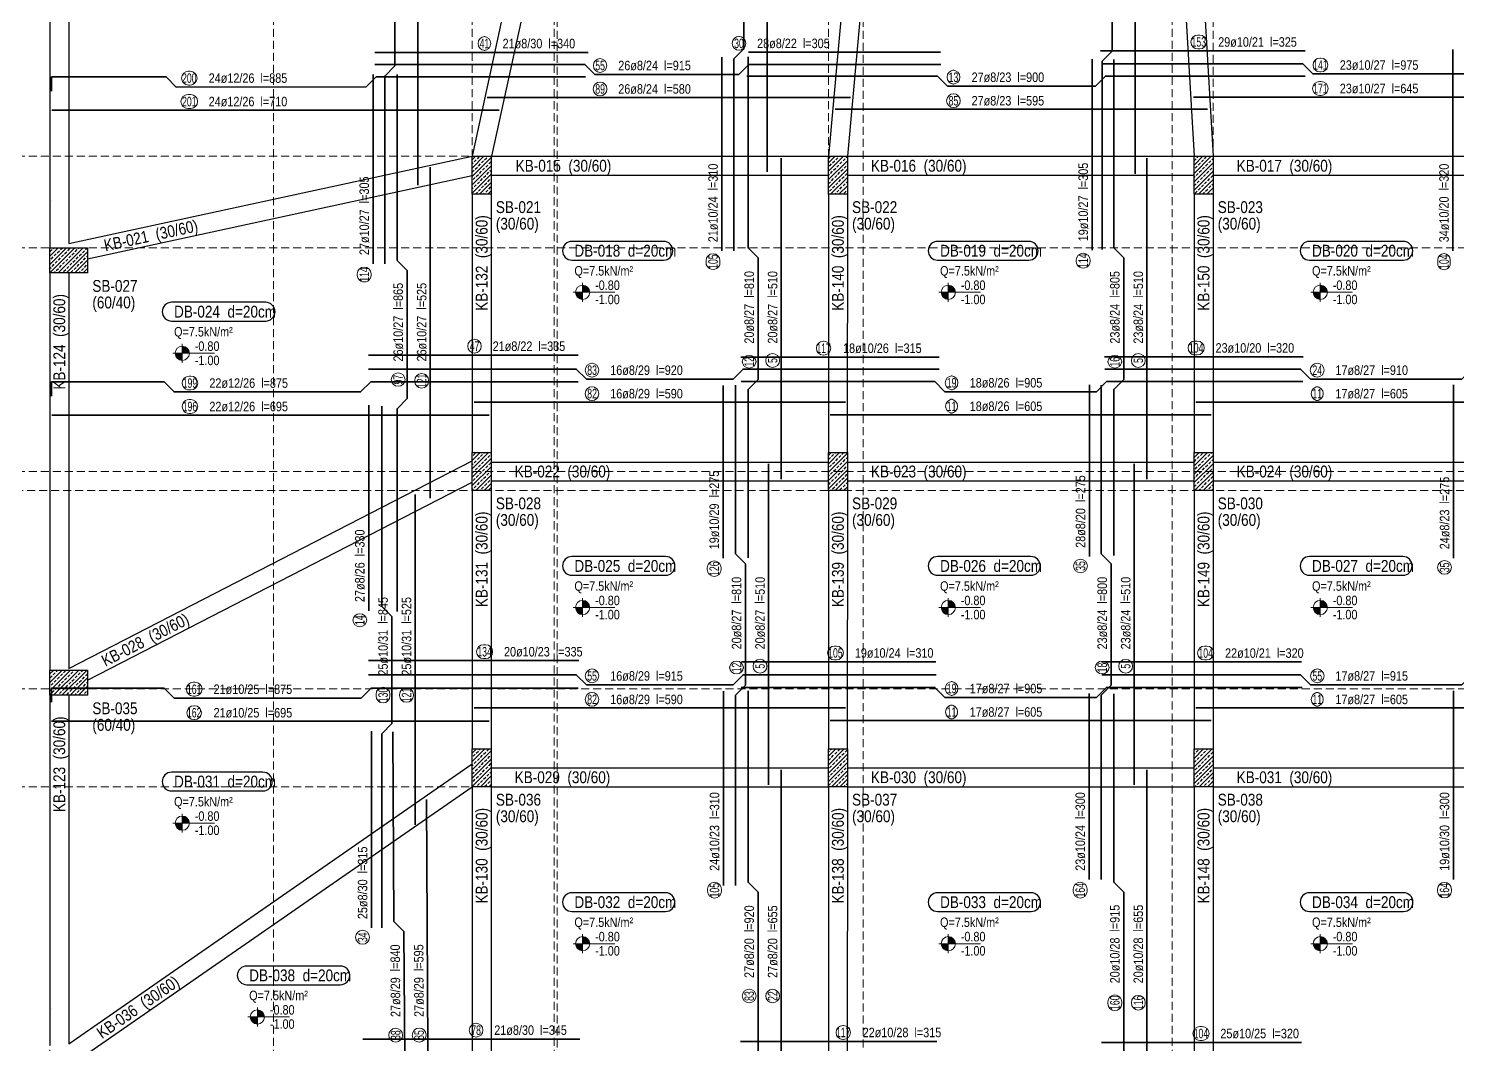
# Model space of a CAD drawing. Header units: millimetres. Extents: x 2300 to 11114, y 689 to 8824.
# Drawn here: x 3528 to 5795, y 5100 to 6712 of the extents above; entities that cross this region are included whole.
import ezdxf
from ezdxf.enums import TextEntityAlignment as Align

# ---------------------------------------------------------------- set-up
doc = ezdxf.new("R2010")
doc.units = ezdxf.units.MM
doc.linetypes.add('DASHED', pattern=[19.05, 12.7, -6.35])
for name, color, linetype, lineweight in [('AKS CIZGISI (BEYKENT)', 252, 'DASHED', 20), ('DONATI (BEYKENT)', 4, 'Continuous', 35), ('DONATI YAZISI (BEYKENT)', 3, 'Continuous', 20), ('DOSEME ISMI (BEYKENT)', 9, 'Continuous', 20), ('DOSEME PAFTA (BEYKENT)', 3, 'Continuous', 20), ('KIRIS (BEYKENT)', 2, 'Continuous', 30), ('KIRIS ISMI (BEYKENT)', 40, 'Continuous', 20), ('KOLON (BEYKENT)', 3, 'Continuous', 30), ('KOLON ISMI (BEYKENT)', 91, 'Continuous', 20), ('KOT CIZGI (BEYKENT)', 120, 'Continuous', 20), ('KOT YAZI (BEYKENT)', 7, 'Continuous', 20), ('POZ BALON (BEYKENT)', 14, 'Continuous', 20), ('POZ NO (BEYKENT)', 2, 'Continuous', 20), ('TARAMA (BEYKENT)', 252, 'Continuous', 25), ('YAZI (BEYKENT)', 140, 'Continuous', 20)]:
    doc.layers.add(name, color=color, linetype=linetype, lineweight=lineweight)
doc.styles.add('DONATI YAZISI (BEYKENT)', font='')
doc.styles.add('KOT (BEYKENT)', font='')
doc.styles.add('stastyle', font='RomanSTA.ttf')
doc.styles.add('YAZI (BEYKENT)', font='')
doc.styles.get('DONATI YAZISI (BEYKENT)').set_extended_font_data('Bahnschrift Light Condensed')
doc.styles.get('KOT (BEYKENT)').set_extended_font_data('Bahnschrift Light Condensed')
doc.styles.get('YAZI (BEYKENT)').set_extended_font_data('Bahnschrift Light Condensed')
pattern_1 = [(45, (705.027, 417.84), (-6.629126, 6.629126), []), (45, (711.6565, 417.84), (-6.629126, 6.629126), [4.6875, -2.34375])]

msp = doc.modelspace()

# ---------------------------------------------------------------- hatches: boundary and pattern name
at = {"layer": 'KOT CIZGI (BEYKENT)'}
h = msp.add_hatch(color=256, dxfattribs=at)
h.dxf.hatch_style = 1
h.paths.add_polyline_path([(4407.04, 6304.38), (4407.04, 6293.13), (4418.29, 6293.13, 0.4142136)])
h = msp.add_hatch(color=256, dxfattribs=at)
h.dxf.hatch_style = 1
h.paths.add_polyline_path([(4987.04, 6304.38), (4987.04, 6293.13), (4998.29, 6293.13, 0.4142136)])
h = msp.add_hatch(color=256, dxfattribs=at)
h.dxf.hatch_style = 1
h.paths.add_polyline_path([(5577.04, 6304.38), (5577.04, 6293.13), (5588.29, 6293.13, 0.4142136)])
h = msp.add_hatch(color=256, dxfattribs=at)
h.dxf.hatch_style = 1
h.paths.add_polyline_path([(4407.04, 6293.13), (4395.79, 6293.13, 0.4142136), (4407.04, 6281.88)])
h = msp.add_hatch(color=256, dxfattribs=at)
h.dxf.hatch_style = 1
h.paths.add_polyline_path([(4987.04, 6293.13), (4975.79, 6293.13, 0.4142136), (4987.04, 6281.88)])
h = msp.add_hatch(color=256, dxfattribs=at)
h.dxf.hatch_style = 1
h.paths.add_polyline_path([(5577.04, 6293.13), (5565.79, 6293.13, 0.4142136), (5577.04, 6281.88)])
h = msp.add_hatch(color=256, dxfattribs=at)
h.dxf.hatch_style = 1
h.paths.add_polyline_path([(3772.04, 6196.46), (3760.79, 6196.46, 0.4142136), (3772.04, 6185.21)])
h = msp.add_hatch(color=256, dxfattribs=at)
h.dxf.hatch_style = 1
h.paths.add_polyline_path([(3772.04, 6207.71), (3772.04, 6196.46), (3783.29, 6196.46, 0.4142136)])
h = msp.add_hatch(color=256, dxfattribs=at)
h.dxf.hatch_style = 1
h.paths.add_polyline_path([(4407.04, 5804.38), (4407.04, 5793.13), (4418.29, 5793.13, 0.4142136)])
h = msp.add_hatch(color=256, dxfattribs=at)
h.dxf.hatch_style = 1
h.paths.add_polyline_path([(4987.04, 5804.38), (4987.04, 5793.13), (4998.29, 5793.13, 0.4142136)])
h = msp.add_hatch(color=256, dxfattribs=at)
h.dxf.hatch_style = 1
h.paths.add_polyline_path([(5577.04, 5804.38), (5577.04, 5793.13), (5588.29, 5793.13, 0.4142136)])
h = msp.add_hatch(color=256, dxfattribs=at)
h.dxf.hatch_style = 1
h.paths.add_polyline_path([(4407.04, 5793.13), (4395.79, 5793.13, 0.4142136), (4407.04, 5781.88)])
h = msp.add_hatch(color=256, dxfattribs=at)
h.dxf.hatch_style = 1
h.paths.add_polyline_path([(4987.04, 5793.13), (4975.79, 5793.13, 0.4142136), (4987.04, 5781.88)])
h = msp.add_hatch(color=256, dxfattribs=at)
h.dxf.hatch_style = 1
h.paths.add_polyline_path([(5577.04, 5793.13), (5565.79, 5793.13, 0.4142136), (5577.04, 5781.88)])
h = msp.add_hatch(color=256, dxfattribs=at)
h.dxf.hatch_style = 1
h.paths.add_polyline_path([(3772.04, 5462.3), (3772.04, 5451.05), (3783.29, 5451.05, 0.4142136)])
h = msp.add_hatch(color=256, dxfattribs=at)
h.dxf.hatch_style = 1
h.paths.add_polyline_path([(3772.04, 5451.05), (3760.79, 5451.05, 0.4142136), (3772.04, 5439.8)])
h = msp.add_hatch(color=256, dxfattribs=at)
h.dxf.hatch_style = 1
h.paths.add_polyline_path([(4407.04, 5259.8), (4395.79, 5259.8, 0.4142136), (4407.04, 5248.55)])
h = msp.add_hatch(color=256, dxfattribs=at)
h.dxf.hatch_style = 1
h.paths.add_polyline_path([(4407.04, 5271.05), (4407.04, 5259.8), (4418.29, 5259.8, 0.4142136)])
h = msp.add_hatch(color=256, dxfattribs=at)
h.dxf.hatch_style = 1
h.paths.add_polyline_path([(4987.04, 5259.8), (4975.79, 5259.8, 0.4142136), (4987.04, 5248.55)])
h = msp.add_hatch(color=256, dxfattribs=at)
h.dxf.hatch_style = 1
h.paths.add_polyline_path([(4987.04, 5271.05), (4987.04, 5259.8), (4998.29, 5259.8, 0.4142136)])
h = msp.add_hatch(color=256, dxfattribs=at)
h.dxf.hatch_style = 1
h.paths.add_polyline_path([(5577.04, 5259.8), (5565.79, 5259.8, 0.4142136), (5577.04, 5248.55)])
h = msp.add_hatch(color=256, dxfattribs=at)
h.dxf.hatch_style = 1
h.paths.add_polyline_path([(5577.04, 5271.05), (5577.04, 5259.8), (5588.29, 5259.8, 0.4142136)])
h = msp.add_hatch(color=256, dxfattribs=at)
h.dxf.hatch_style = 1
h.paths.add_polyline_path([(3891.19, 5154.9), (3891.19, 5143.65), (3902.44, 5143.65, 0.4142136)])
h = msp.add_hatch(color=256, dxfattribs=at)
h.dxf.hatch_style = 1
h.paths.add_polyline_path([(3891.19, 5143.65), (3879.94, 5143.65, 0.4142136), (3891.19, 5132.4)])
at = {"layer": 'TARAMA (BEYKENT)'}
h = msp.add_hatch(dxfattribs=at)
h.set_pattern_fill('ANSI33', color=256, scale=1.5, style=0, pattern_type=0)
h.set_pattern_definition(pattern_1)
h.paths.add_polyline_path([(4231.88, 6508.91), (4261.88, 6508.91), (4261.88, 6448.91), (4231.88, 6448.91)], flags=0)
h = msp.add_hatch(dxfattribs=at)
h.set_pattern_fill('ANSI33', color=256, scale=1.5, style=0, pattern_type=0)
h.set_pattern_definition(pattern_1)
h.paths.add_polyline_path([(4796.88, 6508.91), (4826.88, 6508.91), (4826.88, 6448.91), (4796.88, 6448.91)], flags=0)
h = msp.add_hatch(dxfattribs=at)
h.set_pattern_fill('ANSI33', color=256, scale=1.5, style=0, pattern_type=0)
h.set_pattern_definition(pattern_1)
h.paths.add_polyline_path([(5376.88, 6508.91), (5406.88, 6508.91), (5406.88, 6448.91), (5376.88, 6448.91)], flags=0)
h = msp.add_hatch(dxfattribs=at)
h.set_pattern_fill('ANSI33', color=256, scale=1.5, style=0, pattern_type=0)
h.set_pattern_definition(pattern_1)
h.paths.add_polyline_path([(3561.88, 6363.91), (3621.88, 6363.91), (3621.88, 6323.91), (3561.88, 6323.91)], flags=0)
h = msp.add_hatch(dxfattribs=at)
h.set_pattern_fill('ANSI33', color=256, scale=1.5, style=0, pattern_type=0)
h.set_pattern_definition(pattern_1)
h.paths.add_polyline_path([(4231.88, 6038.91), (4261.88, 6038.91), (4261.88, 5978.91), (4231.88, 5978.91)], flags=0)
h = msp.add_hatch(dxfattribs=at)
h.set_pattern_fill('ANSI33', color=256, scale=1.5, style=0, pattern_type=0)
h.set_pattern_definition(pattern_1)
h.paths.add_polyline_path([(4796.88, 6038.91), (4826.88, 6038.91), (4826.88, 5978.91), (4796.88, 5978.91)], flags=0)
h = msp.add_hatch(dxfattribs=at)
h.set_pattern_fill('ANSI33', color=256, scale=1.5, style=0, pattern_type=0)
h.set_pattern_definition(pattern_1)
h.paths.add_polyline_path([(5376.88, 6038.91), (5406.88, 6038.91), (5406.88, 5978.91), (5376.88, 5978.91)], flags=0)
h = msp.add_hatch(dxfattribs=at)
h.set_pattern_fill('ANSI33', color=256, scale=1.5, style=0, pattern_type=0)
h.set_pattern_definition(pattern_1)
h.paths.add_polyline_path([(3561.88, 5693.91), (3621.88, 5693.91), (3621.88, 5653.91), (3561.88, 5653.91)], flags=0)
h = msp.add_hatch(dxfattribs=at)
h.set_pattern_fill('ANSI33', color=256, scale=1.5, style=0, pattern_type=0)
h.set_pattern_definition(pattern_1)
h.paths.add_polyline_path([(4231.88, 5568.91), (4261.88, 5568.91), (4261.88, 5508.91), (4231.88, 5508.91)], flags=0)
h = msp.add_hatch(dxfattribs=at)
h.set_pattern_fill('ANSI33', color=256, scale=1.5, style=0, pattern_type=0)
h.set_pattern_definition(pattern_1)
h.paths.add_polyline_path([(4796.88, 5568.91), (4826.88, 5568.91), (4826.88, 5508.91), (4796.88, 5508.91)], flags=0)
h = msp.add_hatch(dxfattribs=at)
h.set_pattern_fill('ANSI33', color=256, scale=1.5, style=0, pattern_type=0)
h.set_pattern_definition(pattern_1)
h.paths.add_polyline_path([(5376.88, 5568.91), (5406.88, 5568.91), (5406.88, 5508.91), (5376.88, 5508.91)], flags=0)

# ---------------------------------------------------------------- linework, layer by layer
at = {"layer": 'AKS CIZGISI (BEYKENT)'}
for p, q in [((4366.88, 808.91), (4366.88, 8513.91)), ((4851.88, 808.91), (4851.88, 8513.91)), ((5406.88, 808.91), (5406.88, 8513.91)), ((3561.88, 868.91), (3561.88, 8453.91)), ((3916.88, 868.91), (3916.88, 8453.91)), ((4231.88, 868.91), (4231.88, 8453.91)), ((4361.88, 868.91), (4361.88, 8453.91)), ((4796.88, 868.91), (4796.88, 8453.91)), ((5341.88, 868.91), (5341.88, 8453.91)), ((3261.88, 6508.91), (10994.38, 6508.91)), ((3261.88, 6363.91), (10994.38, 6363.91)), ((3261.88, 6008.91), (10994.38, 6008.91)), ((3201.88, 5978.91), (11054.38, 5978.91)), ((3261.88, 5663.91), (10994.38, 5663.91)), ((3261.88, 5508.91), (10994.38, 5508.91))]:
    msp.add_line(p, q, dxfattribs=at)
at = {"layer": 'DONATI (BEYKENT)'}
for points in [[(5230.97, 6361.12), (5230.97, 6659.63), (5246.88, 6675.55), (5246.87, 6940.95), (5230.97, 6956.87), (5230.97, 7234.24)], [(4093.03, 6338.52), (4093.03, 6636.28), (4108.94, 6652.19), (4108.93, 6902.87), (4093.03, 6918.79), (4093.03, 7218.46)], [(4647.03, 6358.94), (4647.03, 6663.43), (4662.93, 6679.34), (4662.92, 6946.48), (4647.03, 6962.4), (4647.03, 7223.81)], [(4145.53, 6463.06), (4145.53, 7153.3)], [(4699.53, 6484.07), (4699.53, 7152.01)], [(5283.47, 6481.14), (5283.47, 7145.62)], [(4077.27, 6673.61), (4415.85, 6673.61)], [(4627.98, 6358.79), (4627.98, 6666.35)], [(4669.38, 5871.78), (4669.38, 6139.03), (4685.29, 6154.95), (4685.28, 6347.61), (4669.38, 6363.53), (4669.38, 6666.7)], [(4669.94, 6673.92), (4974.87, 6673.92)], [(5228.51, 6676.11), (5552.94, 6676.11)], [(5787.41, 6358.71), (5787.41, 6678.11)], [(4077.38, 6654.71), (4410.67, 6654.71), (4426.59, 6638.8), (4654.69, 6638.81), (4670.61, 6654.71), (4974.98, 6654.71)], [(5215.12, 6360.26), (5215.12, 6662.92)], [(5231.25, 6655.45), (5549.57, 6655.45), (5565.48, 6639.55), (5821.49, 6639.56), (5837.41, 6655.45), (6191.64, 6655.45)], [(5249.38, 5875.6), (5249.38, 6139.03), (5265.29, 6154.95), (5265.28, 6347.61), (5249.38, 6363.53), (5249.38, 6662.66)], [(3564.8, 6612.24), (3564.78, 6634.74), (3746.37, 6634.74), (3762.28, 6618.83), (4063.65, 6618.84), (4079.57, 6634.74), (4411.76, 6634.74)], [(4074.75, 6338.4), (4074.75, 6638.55)], [(4112.7, 5787.08), (4112.7, 6108.53), (4128.61, 6124.45), (4128.6, 6327.78), (4112.7, 6343.7), (4112.7, 6638.41)], [(4667.46, 6636.09), (4969.82, 6636.09), (4985.74, 6620.19), (5220.32, 6620.2), (5236.24, 6636.09), (5553.05, 6636.09)], [(4255.38, 6602.21), (4831.67, 6602.21)], [(5375.77, 6602.95), (6018.5, 6602.95)], [(3564.91, 6582.24), (4274.86, 6582.24)], [(4807.7, 6583.59), (5398.21, 6583.59)], [(4721.88, 5996.91), (4721.88, 6505.91)], [(5301.88, 5996.91), (5301.88, 6505.91)], [(4165.2, 5966.62), (4165.2, 6491.41)], [(4067.14, 6193.53), (4400.16, 6193.53)], [(4657.94, 6190.32), (4972.61, 6190.32)], [(5234.97, 6190.77), (5550.12, 6190.77)], [(4067.25, 6171.41), (4397, 6171.41), (4412.92, 6155.5), (4645.58, 6155.51), (4661.5, 6171.41), (4972.72, 6171.41)], [(5235.08, 6171.41), (5545.75, 6171.41), (5561.67, 6155.5), (5801.83, 6155.51), (5817.75, 6171.41), (6128.75, 6171.41)], [(3564.8, 6128.5), (3564.78, 6151), (3743.11, 6151), (3759.02, 6135.09), (4054.94, 6135.1), (4070.86, 6151), (4400.01, 6151)], [(4629.85, 5871.67), (4629.85, 6145.44)], [(4649.38, 5352.27), (4649.38, 5654.02), (4665.29, 5669.94), (4665.28, 5862.6), (4649.38, 5878.52), (4649.38, 6145.77)], [(4658.51, 6151.41), (4965.76, 6151.41), (4981.67, 6135.5), (5221.84, 6135.51), (5237.76, 6151.41), (5549.37, 6151.41)], [(5210.88, 5873.97), (5210.88, 6146.29)], [(5229.38, 5361.77), (5229.38, 5654.02), (5245.29, 5669.94), (5245.28, 5862.6), (5229.38, 5878.52), (5229.38, 6145.77)], [(5788.35, 5871.67), (5788.35, 6146.36)], [(3564.91, 6098.5), (4258.88, 6098.5)], [(4067.7, 5787.95), (4067.7, 6113.98)], [(4088.67, 5285.12), (4088.67, 5593), (4104.57, 5608.92), (4104.56, 5778.67), (4088.67, 5794.59), (4088.67, 6112.72)], [(4234.88, 6118.91), (4823.88, 6118.91)], [(4799.88, 6098.91), (5403.88, 6098.91)], [(5379.88, 6118.91), (5983.88, 6118.91)], [(4701.88, 5511.9), (4701.88, 6020.9)], [(5281.88, 5511.9), (5281.88, 6020.9)], [(4141.17, 5448.57), (4141.17, 5972.51)], [(4067.14, 5708.92), (4401.02, 5708.92)], [(4658.87, 5706.91), (4967.51, 5706.91)], [(5230.15, 5706.79), (5547.15, 5706.79)], [(4067.25, 5686.41), (4397, 5686.41), (4412.92, 5670.5), (4645.58, 5670.51), (4661.5, 5686.41), (4967.62, 5686.41)], [(4658.51, 5666.41), (4965.76, 5666.41), (4981.67, 5650.5), (5221.84, 5650.51), (5237.76, 5666.41), (5548.51, 5666.41)], [(5230.58, 5686.41), (5545.75, 5686.41), (5561.67, 5670.5), (5801.83, 5670.51), (5817.75, 5686.41), (6128.75, 5686.41)], [(3564.68, 5642.78), (3564.66, 5665.28), (3743.25, 5665.28), (3759.17, 5649.38), (4055.58, 5649.39), (4071.5, 5665.28), (4400.01, 5665.28)], [(4630.31, 5352.16), (4630.31, 5660.71)], [(4669.38, 4756.78), (4669.38, 5060.28), (4685.29, 5076.2), (4685.28, 5341.36), (4669.38, 5357.28), (4669.38, 5660.78)], [(5210.42, 5361.67), (5210.42, 5656.71)], [(5249.38, 4756.78), (5249.38, 5060.28), (5265.29, 5076.2), (5265.28, 5341.36), (5249.38, 5357.28), (5249.38, 5656.22)], [(5788.23, 5361.67), (5788.23, 5661.1)], [(4234.88, 5633.91), (4823.88, 5633.91)], [(5379.88, 5633.91), (5983.88, 5633.91)], [(3564.78, 5612.78), (4258.88, 5612.78)], [(4799.88, 5613.91), (5403.88, 5613.91)], [(4072.15, 5285.01), (4072.15, 5597.23)], [(4111.02, 4770.13), (4109.19, 5060.84), (4125, 5076.84), (4123.68, 5279.37), (4107.69, 5295.21), (4106.04, 5596.12)], [(4721.88, 4881.91), (4721.88, 5535.91)], [(5301.88, 4881.91), (5301.88, 5535.91)], [(4162.6, 4895.32), (4159.28, 5488.69)], [(4058.22, 5108.64), (4402.75, 5108.64)], [(4657.29, 5104.92), (4968.89, 5104.92)], [(5230.15, 5103.28), (5547.15, 5103.28)]]:
    msp.add_lwpolyline(points, dxfattribs=at)
at = {"layer": 'DOSEME PAFTA (BEYKENT)', "lineweight": -3}
for points in [[(4390.01, 6344.26), (4535.29, 6344.26, 1), (4535.29, 6373.93), (4390.01, 6373.93, 1)], [(4970.01, 6344.26), (5114.63, 6344.26, 1), (5114.63, 6373.93), (4970.01, 6373.93, 1)], [(5560.01, 6344.26), (5708.86, 6344.26, 1), (5708.86, 6373.93), (5560.01, 6373.93, 1)], [(3755.01, 6247.59), (3904.31, 6247.59, 1), (3904.31, 6277.27), (3755.01, 6277.27, 1)], [(4390.01, 5844.26), (4538.67, 5844.26, 1), (4538.67, 5873.93), (4390.01, 5873.93, 1)], [(4970.01, 5844.26), (5118.1, 5844.26, 1), (5118.1, 5873.93), (4970.01, 5873.93, 1)], [(5560.01, 5844.26), (5707.97, 5844.26, 1), (5707.97, 5873.93), (5560.01, 5873.93, 1)], [(3755.01, 5502.18), (3899.92, 5502.18, 1), (3899.92, 5531.86), (3755.01, 5531.86, 1)], [(4390.01, 5310.92), (4538.39, 5310.92, 1), (4538.39, 5340.6), (4390.01, 5340.6, 1)], [(4970.01, 5310.92), (5118.29, 5310.92, 1), (5118.29, 5340.6), (4970.01, 5340.6, 1)], [(5560.01, 5310.92), (5709.22, 5310.92, 1), (5709.22, 5340.6), (5560.01, 5340.6, 1)], [(3874.15, 5194.78), (4022.82, 5194.78, 1), (4022.82, 5224.46), (3874.15, 5224.46, 1)]]:
    msp.add_lwpolyline(points, format="xyb", close=True, dxfattribs=at)
at = {"layer": 'KIRIS (BEYKENT)'}
for p, q in [((4361.78, 7108.45), (4231.9, 6509.01)), ((4392.58, 7108.91), (4262.58, 6508.91)), ((4851.87, 7108.81), (4796.89, 6509.01)), ((4882, 7108.81), (4827.02, 6509.01)), ((5341.89, 7108.81), (5376.88, 6509.01)), ((5371.94, 7108.81), (5406.93, 6509.01)), ((3561.78, 6988.91), (3561.78, 6364.01)), ((3591.88, 6988.91), (3591.88, 6370.4)), ((3591.88, 6370.4), (4231.78, 6508.88)), ((4262.58, 6508.91), (4796.78, 6508.91)), ((4826.78, 6508.91), (5376.98, 6508.91)), ((5406.98, 6508.91), (5956.78, 6508.91)), ((3621.78, 6346.18), (4231.78, 6478.19)), ((4261.78, 6478.91), (4796.78, 6478.91)), ((4826.78, 6478.91), (5376.98, 6478.91)), ((5406.98, 6478.91), (5956.78, 6478.91)), ((4231.78, 6449.01), (4231.78, 6038.91)), ((4261.88, 6449.01), (4261.78, 6038.91)), ((4796.78, 6449.01), (4796.78, 6038.91)), ((4826.88, 6449.01), (4826.78, 6038.91)), ((5376.98, 6449.01), (5376.98, 6038.91)), ((5406.88, 6449.01), (5406.98, 6038.91)), ((3561.78, 6324.01), (3561.78, 5693.91)), ((3591.88, 6324.01), (3591.88, 5696.23)), ((3591.88, 5696.23), (4231.78, 6025.73)), ((4261.78, 6023.91), (4796.78, 6023.91)), ((4826.78, 6023.91), (5376.98, 6023.91)), ((5406.98, 6023.91), (5956.78, 6023.91)), ((3621.78, 5677.89), (4231.78, 5991.99)), ((4261.78, 5993.91), (4796.78, 5993.91)), ((4826.78, 5993.91), (5376.98, 5993.91)), ((5406.98, 5993.91), (5956.78, 5993.91)), ((4231.78, 5978.91), (4231.78, 5568.81)), ((4261.88, 5978.91), (4261.78, 5568.81)), ((4796.78, 5978.91), (4796.78, 5568.81)), ((4826.88, 5978.91), (4826.78, 5568.81)), ((5376.98, 5978.91), (5376.98, 5568.81)), ((5406.88, 5978.91), (5406.98, 5568.81)), ((3561.78, 5653.91), (3561.78, 5098.81)), ((3591.88, 5653.91), (3591.88, 5101.24)), ((3591.88, 5101.24), (4231.78, 5545.35)), ((4261.78, 5538.91), (4796.78, 5538.91)), ((4826.78, 5538.91), (5376.98, 5538.91)), ((5406.98, 5538.91), (5956.78, 5538.91)), ((3611.88, 5078.6), (4231.75, 5508.81)), ((4231.78, 5508.81), (4231.78, 4909.01)), ((4261.88, 5508.81), (4261.78, 4909.01)), ((4261.88, 5508.91), (4796.78, 5508.91)), ((4796.78, 5508.81), (4796.78, 4909.01)), ((4826.88, 5508.81), (4826.78, 4909.01)), ((4826.88, 5508.91), (5376.88, 5508.91)), ((5376.98, 5508.81), (5376.98, 4909.01)), ((5406.88, 5508.81), (5406.98, 4909.01)), ((5406.98, 5508.91), (5956.78, 5508.91))]:
    msp.add_line(p, q, dxfattribs=at)
at = {"layer": 'KOLON (BEYKENT)'}
for points in [[(4231.88, 6508.91), (4261.88, 6508.91), (4261.88, 6448.91), (4231.88, 6448.91)], [(4796.88, 6508.91), (4826.88, 6508.91), (4826.88, 6448.91), (4796.88, 6448.91)], [(5376.88, 6508.91), (5406.88, 6508.91), (5406.88, 6448.91), (5376.88, 6448.91)], [(3561.88, 6363.91), (3621.88, 6363.91), (3621.88, 6323.91), (3561.88, 6323.91)], [(4231.88, 6038.91), (4261.88, 6038.91), (4261.88, 5978.91), (4231.88, 5978.91)], [(4796.88, 6038.91), (4826.88, 6038.91), (4826.88, 5978.91), (4796.88, 5978.91)], [(5376.88, 6038.91), (5406.88, 6038.91), (5406.88, 5978.91), (5376.88, 5978.91)], [(3561.88, 5693.91), (3621.88, 5693.91), (3621.88, 5653.91), (3561.88, 5653.91)], [(4231.88, 5568.91), (4261.88, 5568.91), (4261.88, 5508.91), (4231.88, 5508.91)], [(4796.88, 5568.91), (4826.88, 5568.91), (4826.88, 5508.91), (4796.88, 5508.91)], [(5376.88, 5568.91), (5406.88, 5568.91), (5406.88, 5508.91), (5376.88, 5508.91)]]:
    msp.add_lwpolyline(points, close=True, dxfattribs=at)
at = {"layer": 'KOT CIZGI (BEYKENT)'}
for p, q in [((4407.04, 6308.13), (4407.04, 6278.13)), ((4987.04, 6308.13), (4987.04, 6278.13)), ((5577.04, 6308.13), (5577.04, 6278.13)), ((4392.04, 6293.13), (4458.08, 6293.13)), ((4972.04, 6293.13), (5038.08, 6293.13)), ((5562.04, 6293.13), (5628.08, 6293.13)), ((3772.04, 6211.46), (3772.04, 6181.46)), ((3757.04, 6196.46), (3823.08, 6196.46)), ((4407.04, 5808.13), (4407.04, 5778.13)), ((4987.04, 5808.13), (4987.04, 5778.13)), ((5577.04, 5808.13), (5577.04, 5778.13)), ((4392.04, 5793.13), (4458.08, 5793.13)), ((4972.04, 5793.13), (5038.08, 5793.13)), ((5562.04, 5793.13), (5628.08, 5793.13)), ((3772.04, 5466.05), (3772.04, 5436.05)), ((3757.04, 5451.05), (3823.08, 5451.05)), ((4392.04, 5259.8), (4458.08, 5259.8)), ((4407.04, 5274.8), (4407.04, 5244.8)), ((4972.04, 5259.8), (5038.08, 5259.8)), ((4987.04, 5274.8), (4987.04, 5244.8)), ((5562.04, 5259.8), (5628.08, 5259.8)), ((5577.04, 5274.8), (5577.04, 5244.8)), ((3891.19, 5158.65), (3891.19, 5128.65)), ((3876.19, 5143.65), (3942.23, 5143.65))]:
    msp.add_line(p, q, dxfattribs=at)
for centre in [(4407.04, 6293.13), (4987.04, 6293.13), (5577.04, 6293.13), (3772.04, 6196.46), (4407.04, 5793.13), (4987.04, 5793.13), (5577.04, 5793.13), (3772.04, 5451.05), (4407.04, 5259.8), (4987.04, 5259.8), (5577.04, 5259.8), (3891.19, 5143.65)]:
    msp.add_circle(centre, 11.25, dxfattribs=at)
at = {"layer": 'POZ BALON (BEYKENT)'}
for p, q in [((4252.17, 6698.75), (4250.41, 6698.75)), ((4655.14, 6699.06), (4654.84, 6699.06)), ((5382.85, 6701.25), (5385.79, 6701.25)), ((4252.17, 6676.75), (4250.41, 6676.75)), ((4435.05, 6663.94), (4434.46, 6663.94)), ((4655.14, 6677.06), (4654.84, 6677.06)), ((5382.85, 6679.25), (5385.79, 6679.25)), ((5576.54, 6664.69), (5577.93, 6664.69)), ((3781.83, 6643.97), (3784.38, 6643.97)), ((4435.05, 6641.94), (4434.46, 6641.94)), ((4996.01, 6645.33), (4994.4, 6645.33)), ((5576.54, 6642.69), (5577.93, 6642.69)), ((3781.83, 6621.97), (3784.38, 6621.97)), ((4434.91, 6626.71), (4434.57, 6626.71)), ((4996.01, 6623.33), (4994.4, 6623.33)), ((5575.83, 6627.45), (5578.6, 6627.45)), ((3780.77, 6606.74), (3785.41, 6606.74)), ((4434.91, 6604.71), (4434.57, 6604.71)), ((4995.39, 6608.09), (4994.99, 6608.09)), ((5575.83, 6605.45), (5578.6, 6605.45)), ((3780.77, 6584.74), (3785.41, 6584.74)), ((4995.39, 6586.09), (4994.99, 6586.09)), ((4602.84, 6340.29), (4602.84, 6343.39)), ((4624.84, 6340.29), (4624.84, 6343.39)), ((5189.99, 6342.47), (5189.99, 6344.16)), ((5211.99, 6342.47), (5211.99, 6344.16)), ((5763.28, 6338.89), (5763.28, 6344.62)), ((5783.28, 6338.89), (5783.28, 6344.62)), ((4049.61, 6320.61), (4049.61, 6322.3)), ((4071.61, 6320.61), (4071.61, 6322.3)), ((4235.78, 6218.67), (4235.27, 6218.67)), ((4788.82, 6215.46), (4789.72, 6215.46)), ((5378.27, 6215.9), (5382, 6215.9)), ((4235.78, 6196.67), (4235.27, 6196.67)), ((4788.82, 6193.46), (4789.72, 6193.46)), ((5378.27, 6193.9), (5382, 6193.9)), ((4422.23, 6180.64), (4421.76, 6180.64)), ((4660.14, 6183.81), (4660.14, 6182.15)), ((4682.14, 6183.81), (4682.14, 6182.15)), ((5240.14, 6183.83), (5240.14, 6182.08)), ((5262.14, 6183.83), (5262.14, 6182.08)), ((5572.26, 6180.64), (5572.23, 6180.64)), ((3782.93, 6160.23), (3785.47, 6160.23)), ((4103.46, 6155.08), (4103.46, 6154.24)), ((4125.46, 6155.08), (4125.46, 6154.24)), ((4140.7, 6152.09), (4140.7, 6153.2)), ((4162.7, 6152.09), (4162.7, 6153.2)), ((4422.23, 6158.64), (4421.76, 6158.64)), ((4422.17, 6143.41), (4421.79, 6143.41)), ((4993.13, 6160.64), (4991.38, 6160.64)), ((5573.75, 6143.41), (5570.72, 6143.41)), ((5572.26, 6158.64), (5572.23, 6158.64)), ((3782.86, 6123), (3785.51, 6123)), ((3782.93, 6138.23), (3785.47, 6138.23)), ((4422.17, 6121.41), (4421.79, 6121.41)), ((4993.76, 6123.41), (4990.73, 6123.41)), ((4993.13, 6138.64), (4991.38, 6138.64)), ((5573.75, 6121.41), (5570.72, 6121.41)), ((3782.86, 6101), (3785.51, 6101)), ((4993.76, 6101.41), (4990.73, 6101.41)), ((4604.71, 5853.31), (4604.71, 5856.14)), ((4626.71, 5853.31), (4626.71, 5856.14)), ((5185.74, 5859.2), (5185.74, 5858.83)), ((5207.74, 5859.2), (5207.74, 5858.83)), ((5763.22, 5856.91), (5763.22, 5856.54)), ((5785.22, 5856.91), (5785.22, 5856.54)), ((4042.57, 5773.66), (4042.57, 5772.33)), ((4064.57, 5773.66), (4064.57, 5772.33)), ((4249.78, 5734.05), (4253.27, 5734.05)), ((4249.78, 5712.05), (4253.27, 5712.05)), ((4806.44, 5732.05), (4809.54, 5732.05)), ((5393.34, 5731.92), (5397.07, 5731.92)), ((4422.29, 5695.64), (4421.7, 5695.64)), ((4640.14, 5698.8), (4640.14, 5697.14)), ((4662.14, 5698.8), (4662.14, 5697.14)), ((4806.44, 5710.05), (4809.54, 5710.05)), ((5220.14, 5698.7), (5220.14, 5697.2)), ((5242.14, 5698.7), (5242.14, 5697.2)), ((5393.34, 5709.92), (5397.07, 5709.92)), ((5572.54, 5695.64), (5571.95, 5695.64)), ((3789.48, 5674.52), (3792.31, 5674.52)), ((4422.29, 5673.64), (4421.7, 5673.64)), ((4993.13, 5675.64), (4991.38, 5675.64)), ((5572.54, 5673.64), (5571.95, 5673.64)), ((3789.48, 5652.52), (3792.31, 5652.52)), ((4079.42, 5652.86), (4079.42, 5655.82)), ((4101.42, 5652.86), (4101.42, 5655.82)), ((4116.67, 5653.77), (4116.67, 5654.89)), ((4138.67, 5653.77), (4138.67, 5654.89)), ((4422.17, 5658.41), (4421.79, 5658.41)), ((4993.13, 5653.64), (4991.38, 5653.64)), ((5573.75, 5658.41), (5570.72, 5658.41)), ((3790.41, 5637.28), (3791.36, 5637.28)), ((4422.17, 5636.41), (4421.79, 5636.41)), ((4993.76, 5638.41), (4990.73, 5638.41)), ((5573.75, 5636.41), (5570.72, 5636.41)), ((3790.41, 5615.28), (3791.36, 5615.28)), ((4993.76, 5616.41), (4990.73, 5616.41)), ((4605.18, 5343.16), (4605.18, 5346.26)), ((4627.18, 5343.16), (4627.18, 5346.26)), ((5185.28, 5343.09), (5185.28, 5346.34)), ((5207.28, 5343.09), (5207.28, 5346.34)), ((5763.1, 5343.38), (5763.1, 5346.05)), ((5785.1, 5343.38), (5785.1, 5346.05)), ((4047.01, 5269.99), (4047.01, 5270.14)), ((4069.01, 5269.99), (4069.01, 5270.14)), ((4660.14, 5176.99), (4660.14, 5176.53)), ((4682.14, 5176.99), (4682.14, 5176.53)), ((4697.38, 5177.01), (4697.38, 5176.48)), ((4719.38, 5177.01), (4719.38, 5176.48)), ((5240.14, 5164.78), (5240.14, 5167.7)), ((5262.14, 5164.78), (5262.14, 5167.7)), ((5277.38, 5165.67), (5277.38, 5166.79)), ((5299.38, 5165.67), (5299.38, 5166.79)), ((4238.3, 5133.77), (4237.82, 5133.77)), ((4819.94, 5130.05), (4820.84, 5130.05)), ((5385.93, 5128.42), (5389.65, 5128.42)), ((4099.44, 5114.86), (4099.45, 5114.55)), ((4121.44, 5114.98), (4121.45, 5114.67)), ((4136.68, 5114.83), (4136.68, 5114.95)), ((4158.68, 5114.95), (4158.68, 5115.07)), ((4238.3, 5111.77), (4237.82, 5111.77)), ((4819.94, 5108.05), (4820.84, 5108.05)), ((5385.93, 5106.42), (5389.65, 5106.42))]:
    msp.add_line(p, q, dxfattribs=at)
for centre in [(4708.38, 6184.96), (5288.38, 6184.94), (4688.38, 5699.96), (5268.38, 5699.94)]:
    msp.add_circle(centre, 11, dxfattribs=at)
for centre, radius, start, end in [((4252.17, 6687.75), 11, 90, 270), ((4250.41, 6687.75), 11, 270, 90), ((4655.14, 6688.06), 11, 90, 270), ((4654.84, 6688.06), 11, 270, 90), ((5382.85, 6690.25), 11, 90, 270), ((5385.79, 6690.25), 11, 270, 90), ((4435.05, 6652.94), 11, 90, 270), ((4434.46, 6652.94), 11, 270, 90), ((5576.54, 6653.69), 11, 90, 270), ((5577.93, 6653.69), 11, 270, 90), ((3781.83, 6632.97), 11, 90.00001, 270.00001), ((3784.38, 6632.97), 11, 270.00001, 90.00001), ((4996.01, 6634.33), 11, 90, 270), ((4994.4, 6634.33), 11, 270, 90), ((4434.91, 6615.71), 11, 90, 270), ((4434.57, 6615.71), 11, 270, 90), ((5575.83, 6616.45), 11, 90, 270), ((5578.6, 6616.45), 11, 270, 90), ((3780.77, 6595.74), 11, 90.00001, 270.00001), ((3785.41, 6595.74), 11, 270.00001, 90.00001), ((4995.39, 6597.09), 11, 90, 270), ((4994.99, 6597.09), 11, 270, 90), ((4613.84, 6343.39), 11, 0.00007, 180.00007), ((5200.99, 6344.16), 11, 359.99993, 179.99993), ((5773.28, 6344.62), 10, 0.00007, 180.00007), ((4060.61, 6322.3), 11, 0.00007, 180.00007), ((4613.84, 6340.29), 11, 180.00007, 0.00007), ((5200.99, 6342.47), 11, 179.99993, 359.99993), ((5773.28, 6338.89), 10, 180.00007, 0.00007), ((4060.61, 6320.61), 11, 180.00007, 0.00007), ((4235.78, 6207.67), 11, 90, 270), ((4235.27, 6207.67), 11, 270, 90), ((4788.82, 6204.46), 11, 90, 270), ((4789.72, 6204.46), 11, 270, 90), ((5378.27, 6204.9), 11, 90, 270), ((5382, 6204.9), 11, 270, 90), ((4671.14, 6182.15), 11, 0, 180), ((5251.14, 6182.08), 11, 0, 180), ((4114.46, 6154.24), 11, 0, 180), ((4422.23, 6169.64), 11, 90, 270), ((4421.76, 6169.64), 11, 270, 90), ((4671.14, 6183.81), 11, 180, 0), ((5251.14, 6183.83), 11, 180, 0), ((5572.26, 6169.64), 11, 90, 270), ((5572.23, 6169.64), 11, 270, 90), ((3782.93, 6149.23), 11, 90.00002, 270.00002), ((3785.47, 6149.23), 11, 270.00002, 90.00002), ((4114.46, 6155.08), 11, 180, 0), ((4151.7, 6153.2), 11, 0, 180), ((4151.7, 6152.09), 11, 180, 0), ((4422.17, 6132.41), 11, 90, 270), ((4421.79, 6132.41), 11, 270, 90), ((4993.13, 6149.64), 11, 90, 270), ((4991.38, 6149.64), 11, 270, 90), ((5573.75, 6132.41), 11, 90, 270), ((5570.72, 6132.41), 11, 270, 90), ((3782.86, 6112), 11, 90.00002, 270.00002), ((3785.51, 6112), 11, 270.00002, 90.00002), ((4993.76, 6112.41), 11, 90, 270), ((4990.73, 6112.41), 11, 270, 90), ((4615.71, 5856.14), 11, 0, 180), ((4615.71, 5853.31), 11, 180, 0), ((5196.74, 5858.83), 11, 0, 180), ((5196.74, 5859.2), 11, 180, 0), ((5774.22, 5856.54), 11, 0, 180), ((5774.22, 5856.91), 11, 180, 0), ((4053.57, 5772.33), 11, 0, 180), ((4053.57, 5773.66), 11, 180, 0), ((4249.78, 5723.05), 11, 90, 270), ((4253.27, 5723.05), 11, 270, 90), ((4806.44, 5721.05), 11, 90, 270), ((4809.54, 5721.05), 11, 270, 90), ((5393.34, 5720.92), 11, 90, 270), ((5397.07, 5720.92), 11, 270, 90), ((4422.29, 5684.64), 11, 90, 270), ((4421.7, 5684.64), 11, 270, 90), ((4651.14, 5697.14), 11, 0, 180), ((4651.14, 5698.8), 11, 180, 0), ((5231.14, 5697.2), 11, 0, 180), ((5231.14, 5698.7), 11, 180, 0), ((5572.54, 5684.64), 11, 90, 270), ((5571.95, 5684.64), 11, 270, 90), ((3789.48, 5663.52), 11, 90.00003, 270.00003), ((3792.31, 5663.52), 11, 270.00003, 90.00003), ((4090.42, 5655.82), 11, 0, 180), ((4993.13, 5664.64), 11, 90, 270), ((4991.38, 5664.64), 11, 270, 90), ((4090.42, 5652.86), 11, 180, 0), ((4127.67, 5654.89), 11, 0, 180), ((4127.67, 5653.77), 11, 180, 0), ((4422.17, 5647.41), 11, 90, 270), ((4421.79, 5647.41), 11, 270, 90), ((5573.75, 5647.41), 11, 90, 270), ((5570.72, 5647.41), 11, 270, 90), ((3790.41, 5626.28), 11, 90.00003, 270.00003), ((3791.36, 5626.28), 11, 270.00003, 90.00003), ((4993.76, 5627.41), 11, 90, 270), ((4990.73, 5627.41), 11, 270, 90), ((4616.18, 5346.26), 11, 0, 180), ((5196.28, 5346.34), 11, 0, 180), ((5774.1, 5346.05), 11, 0, 180), ((4616.18, 5343.16), 11, 180, 0), ((5196.28, 5343.09), 11, 180, 0), ((5774.1, 5343.38), 11, 180, 0), ((4058.01, 5270.14), 11, 0, 180), ((4058.01, 5269.99), 11, 180, 0), ((4671.14, 5176.53), 11, 0, 180), ((4671.14, 5176.99), 11, 180, 0), ((4708.38, 5176.48), 11, 0, 180), ((4708.38, 5177.01), 11, 180, 0), ((5251.14, 5167.7), 11, 0, 180), ((5288.38, 5166.79), 11, 0, 180), ((5251.14, 5164.78), 11, 180, 0), ((5288.38, 5165.67), 11, 180, 0), ((4110.45, 5114.61), 11, 0.31471, 180.31471), ((4147.68, 5115.01), 11, 0.31471, 180.31471), ((4238.3, 5122.77), 11, 90, 270), ((4237.82, 5122.77), 11, 270, 90), ((4819.94, 5119.05), 11, 90, 270), ((4820.84, 5119.05), 11, 270, 90), ((5385.93, 5117.42), 11, 90, 270), ((5389.65, 5117.42), 11, 270, 90), ((4110.44, 5114.92), 11, 180.31471, 0.31471), ((4147.68, 5114.89), 11, 180.31471, 0.31471)]:
    msp.add_arc(centre, radius, start, end, dxfattribs=at)

# ---------------------------------------------------------------- texts
at = {"layer": 'DONATI (BEYKENT)', "style": 'stastyle'}
for s, p in [('& 1-.2- 1- 7.137537- 5.775789', (4255.38, 6602.21)), ('& 1-.2- 1- 5.775789- 5.412741', (5375.77, 6599.32)), ('& 1-.2- 1- 5.200701- 8.335829', (4807.7, 6583.59)), ('& 1-.2- 1- 5- 3.549999', (4699.53, 6484.07)), ('& 1-.2- 1- 4.886868- 3.549999', (4145.53, 6463.06)), ('& 1-.2- 1- 5- 3.549999', (5283.47, 6481.14)), ('& 1-.2- 1- 0- 5.200701', (3564.88, 6439.56)), ('& 1-.2- 1- 6.7- 6.1', (4234.88, 6118.91)), ('& 1-.2- 1- 5.65- 5.5', (4799.88, 6098.91)), ('& 1-.2- 1- 6.1- 5.8', (5379.88, 6118.91)), ('& 1-.2- 1- 5- 6', (4721.88, 5996.91)), ('& 1-.2- 1- 5- 6.000001', (5301.88, 5996.91)), ('& 1-.2- 1- 5.417412- 5.753981', (4165.2, 5966.62)), ('& 1-.2- 1- 0- 5.65', (3564.88, 5757.32)), ('& 1-.2- 1- 6.7- 6.1', (4234.88, 5633.91)), ('& 1-.2- 1- 6.1- 5.8', (5379.88, 5633.91)), ('& 1-.2- 1- 5.65- 5.5', (4799.88, 5613.91)), ('& 1-.2- 1- 6.000001- 5', (4701.88, 5511.9)), ('& 1-.2- 1- 6- 5', (5281.88, 5511.9)), ('& 1-.2- 1- 5.881789- 4.886868', (4150.27, 5469.79)), ('& 1-.2- 1- 0- 5.65', (3564.88, 5157.51))]:
    msp.add_text(s, height=0.00075, dxfattribs=at).set_placement(p)
at = {"layer": 'DONATI YAZISI (BEYKENT)', "style": 'DONATI YAZISI (BEYKENT)'}
for s, p in [(' 21ø8/30  l=340', (4275.29, 6680.25)), (' 28ø8/22  l=305', (4678.99, 6680.56)), (' 29ø10/21  l=325', (5410.32, 6682.75)), (' 26ø8/24  l=915', (4458.76, 6645.44)), (' 27ø8/23  l=900', (5019.21, 6626.83)), (' 23ø10/27  l=975', (5603.23, 6646.19)), (' 26ø8/24  l=580', (4458.74, 6608.21)), (' 23ø10/27  l=645', (5603.22, 6608.95)), (' 27ø8/23  l=595', (5019.19, 6589.59)), (' 21ø8/22  l=335', (4259.53, 6200.17)), (' 18ø10/26  l=315', (4815.27, 6196.96)), (' 23ø10/20  l=320', (5406.13, 6197.4)), (' 16ø8/29  l=920', (4446, 6162.14)), (' 17ø8/27  l=910', (5596.25, 6162.14)), (' 18ø8/26  l=905', (5016.26, 6142.14)), (' 16ø8/29  l=590', (4445.98, 6124.91)), (' 18ø8/26  l=605', (5016.24, 6104.91)), (' 17ø8/27  l=605', (5596.23, 6124.91)), (' 20ø10/23  l=335', (4277.53, 5715.55)), (' 19ø10/24  l=310', (4833.99, 5713.55)), (' 22ø10/21  l=320', (5421.21, 5713.42)), (' 16ø8/29  l=915', (4446, 5677.14)), (' 17ø8/27  l=915', (5596.25, 5677.14)), (' 17ø8/27  l=905', (5016.26, 5657.14)), (' 16ø8/29  l=590', (4445.98, 5639.91)), (' 17ø8/27  l=605', (5596.23, 5639.91)), (' 17ø8/27  l=605', (5016.24, 5619.91)), (' 21ø8/30  l=345', (4262.06, 5115.27)), (' 22ø10/28  l=315', (4846.39, 5111.55)), (' 25ø10/25  l=320', (5413.79, 5109.92))]:
    msp.add_text(s, height=15, dxfattribs=at).set_placement(p)
for s, rotation, p in [(' 24ø12/26  l=885', 0.00001, (3809.1, 6625.47)), (' 24ø12/26  l=710', 0.00001, (3809.09, 6588.24)), (' 21ø10/24  l=310', 90.00007, (4621.34, 6367.84)), (' 19ø10/27  l=305', 89.99993, (5208.49, 6369.31)), (' 34ø10/20  l=320', 90.00007, (5780.78, 6367.76)), (' 27ø10/27  l=305', 90.00007, (4068.11, 6347.45)), (' 20ø8/27  l=810', 90, (4678.64, 6206.98)), (' 20ø8/27  l=510', 90, (4715.88, 6206.96)), (' 23ø8/24  l=805', 90, (5258.64, 6206.96)), (' 23ø8/24  l=510', 90, (5295.88, 6206.94)), (' 26ø10/27  l=865', 90, (4121.96, 6178.66)), (' 26ø10/27  l=525', 90, (4159.2, 6178.64)), (' 22ø12/26  l=875', 0.00002, (3810.2, 6141.73)), (' 22ø12/26  l=695', 0.00002, (3810.19, 6104.5)), (' 19ø10/29  l=275', 90, (4623.21, 5880.72)), (' 28ø8/20  l=275', 90, (5204.24, 5883.01)), (' 24ø8/23  l=275', 90, (5781.72, 5880.72)), (' 27ø8/26  l=330', 90, (4061.07, 5797)), (' 20ø8/27  l=810', 90, (4658.64, 5721.97)), (' 20ø8/27  l=510', 90, (4695.88, 5721.96)), (' 23ø8/24  l=800', 90, (5238.64, 5721.95)), (' 23ø8/24  l=510', 90, (5275.88, 5721.94)), (' 25ø10/31  l=845', 90, (4097.92, 5680.34)), (' 25ø10/31  l=525', 90, (4135.17, 5680.33)), (' 21ø10/25  l=875', 0.00003, (3816.9, 5656.02)), (' 21ø10/25  l=695', 0.00003, (3816.89, 5618.78)), (' 24ø10/23  l=310', 90, (4623.68, 5370.71)), (' 23ø10/24  l=300', 90, (5203.78, 5370.71)), (' 19ø10/30  l=300', 90, (5781.6, 5370.71)), (' 25ø8/30  l=315', 90, (4065.51, 5294.06)), (' 27ø8/20  l=920', 90, (4678.64, 5200.76)), (' 27ø8/20  l=655', 90, (4715.88, 5200.74)), (' 20ø10/28  l=915', 90, (5258.64, 5192.24)), (' 20ø10/28  l=655', 90, (5295.88, 5192.23)), (' 27ø8/29  l=840', 90.31471, (4117.81, 5138.8)), (' 27ø8/29  l=595', 90.31471, (4155.05, 5138.99))]:
    msp.add_text(s, height=15, rotation=rotation, dxfattribs=at).set_placement(p)
at = {"layer": 'DOSEME ISMI (BEYKENT)', "style": 'YAZI (BEYKENT)'}
for s, p in [('DB-018  d=20cm', (4393.97, 6349.74)), ('DB-019  d=20cm', (4973.97, 6349.74)), ('DB-020  d=20cm', (5563.97, 6349.74)), ('DB-024  d=20cm', (3758.97, 6253.07)), ('DB-025  d=20cm', (4393.97, 5849.74)), ('DB-026  d=20cm', (4973.97, 5849.74)), ('DB-027  d=20cm', (5563.97, 5849.74)), ('DB-031  d=20cm', (3758.97, 5507.66)), ('DB-032  d=20cm', (4393.97, 5316.41)), ('DB-033  d=20cm', (4973.97, 5316.41)), ('DB-034  d=20cm', (5563.97, 5316.41)), ('DB-038  d=20cm', (3878.11, 5200.26))]:
    msp.add_text(s, height=18.75, dxfattribs=at).set_placement(p)
at = {"layer": 'KIRIS ISMI (BEYKENT)', "style": 'YAZI (BEYKENT)'}
for s, p in [('KB-015  (30/60)', (4300.88, 6484.53)), ('KB-016  (30/60)', (4864.28, 6484.53)), ('KB-017  (30/60)', (5444.48, 6484.53)), ('KB-022  (30/60)', (4299.28, 5999.53)), ('KB-023  (30/60)', (4864.28, 5999.53)), ('KB-024  (30/60)', (5444.48, 5999.53)), ('KB-029  (30/60)', (4299.28, 5514.53)), ('KB-030  (30/60)', (4864.28, 5514.53)), ('KB-031  (30/60)', (5444.48, 5514.53))]:
    msp.add_text(s, height=18.75, dxfattribs=at).set_placement(p)
for s, rotation, p in [('KB-132  (30/60)', 90, (4256.27, 6263.78)), ('KB-140  (30/60)', 90, (4821.27, 6263.82)), ('KB-150  (30/60)', 90, (5401.27, 6263.9)), ('KB-021  (30/60)', 12.21151, (3650.12, 6358.06)), ('KB-124  (30/60)', 90, (3586.27, 6138.81)), ('KB-131  (30/60)', 90, (4256.27, 5793.73)), ('KB-139  (30/60)', 90, (4821.27, 5793.69)), ('KB-149  (30/60)', 90, (5401.27, 5793.72)), ('KB-028  (30/60)', 27.2451, (3650.1, 5698.79)), ('KB-123  (30/60)', 90, (3586.27, 5468.68)), ('KB-130  (30/60)', 90, (4256.27, 5323.59)), ('KB-138  (30/60)', 90, (4821.27, 5323.59)), ('KB-148  (30/60)', 90, (5401.27, 5323.62)), ('KB-036  (30/60)', 34.76183, (3644.75, 5108.27))]:
    msp.add_text(s, height=18.75, rotation=rotation, dxfattribs=at).set_placement(p)
at = {"layer": 'KOLON ISMI (BEYKENT)', "style": 'YAZI (BEYKENT)'}
for s, p in [('SB-021', (4269.38, 6418.91)), ('SB-022', (4834.38, 6418.91)), ('SB-023', (5414.39, 6418.91)), ('(30/60)', (4269.38, 6392.66)), ('(30/60)', (4834.38, 6392.66)), ('(30/60)', (5414.39, 6392.66)), ('SB-027', (3629.38, 6293.91)), ('(60/40)', (3629.38, 6267.66)), ('SB-028', (4269.38, 5948.91)), ('SB-029', (4834.38, 5948.91)), ('SB-030', (5414.39, 5948.91)), ('(30/60)', (4269.38, 5922.66)), ('(30/60)', (4834.38, 5922.66)), ('(30/60)', (5414.39, 5922.66)), ('SB-035', (3629.38, 5623.91)), ('(60/40)', (3629.38, 5597.66)), ('SB-036', (4269.38, 5478.91)), ('SB-037', (4834.38, 5478.91)), ('SB-038', (5414.39, 5478.91)), ('(30/60)', (4269.38, 5452.66)), ('(30/60)', (4834.38, 5452.66)), ('(30/60)', (5414.39, 5452.66))]:
    msp.add_text(s, height=18.75, dxfattribs=at).set_placement(p)
at = {"layer": 'KOT YAZI (BEYKENT)', "style": 'KOT (BEYKENT)'}
for s, p in [(' -0.80', (4422.04, 6296.88)), (' -0.80', (5002.04, 6296.88)), (' -0.80', (5592.04, 6296.88)), (' -1.00', (4422.04, 6274.38)), (' -1.00', (5002.04, 6274.38)), (' -1.00', (5592.04, 6274.38)), (' -0.80', (3787.04, 6200.21)), (' -1.00', (3787.04, 6177.71)), (' -0.80', (4422.04, 5796.88)), (' -0.80', (5002.04, 5796.88)), (' -0.80', (5592.04, 5796.88)), (' -1.00', (4422.04, 5774.38)), (' -1.00', (5002.04, 5774.38)), (' -1.00', (5592.04, 5774.38)), (' -0.80', (3787.04, 5454.8)), (' -1.00', (3787.04, 5432.3)), (' -0.80', (4422.04, 5263.55)), (' -0.80', (5002.04, 5263.55)), (' -0.80', (5592.04, 5263.55)), (' -1.00', (4422.04, 5241.05)), (' -1.00', (5002.04, 5241.05)), (' -1.00', (5592.04, 5241.05)), (' -0.80', (3906.19, 5147.4)), (' -1.00', (3906.19, 5124.9))]:
    msp.add_text(s, height=15, dxfattribs=at).set_placement(p)
at = {"layer": 'POZ NO (BEYKENT)', "style": 'YAZI (BEYKENT)', "width": 0.8}
for s, p in [('41', (4251.29, 6687.75)), ('30', (4654.99, 6688.06)), ('153', (5384.32, 6690.25)), ('200', (3783.1, 6632.97)), ('55', (4434.76, 6652.94)), ('13', (4995.21, 6634.33)), ('141', (5577.23, 6653.69)), ('89', (4434.74, 6615.71)), ('171', (5577.22, 6616.45)), ('201', (3783.09, 6595.74)), ('85', (4995.19, 6597.09)), ('47', (4235.53, 6207.67)), ('117', (4789.27, 6204.46)), ('104', (5380.13, 6204.9)), ('83', (4422, 6169.64)), ('24', (5572.25, 6169.64)), ('199', (3784.2, 6149.23)), ('19', (4992.26, 6149.64)), ('196', (3784.19, 6112)), ('82', (4421.98, 6132.41)), ('11', (4992.24, 6112.41)), ('11', (5572.23, 6132.41)), ('134', (4251.53, 5723.05)), ('105', (4807.99, 5721.05)), ('104', (5395.21, 5720.92)), ('55', (4422, 5684.64)), ('55', (5572.25, 5684.64)), ('161', (3790.9, 5663.52)), ('19', (4992.26, 5664.64)), ('82', (4421.98, 5647.41)), ('11', (5572.23, 5647.41)), ('162', (3790.89, 5626.28)), ('11', (4992.24, 5627.41)), ('78', (4238.06, 5122.77)), ('117', (4820.39, 5119.05)), ('104', (5387.79, 5117.42))]:
    msp.add_text(s, height=15, dxfattribs=at).set_placement(p, align=Align.MIDDLE_CENTER)
for s, p in [('105', (4613.84, 6341.84)), ('114', (5200.99, 6343.31)), ('104', (5773.28, 6341.76)), ('114', (4060.61, 6321.45)), ('12', (4671.14, 6182.98)), ('5', (4708.38, 6184.96)), ('16', (5251.14, 6182.96)), ('5', (5288.38, 6184.94)), ('97', (4114.46, 6154.66)), ('121', (4151.7, 6152.64)), ('126', (4615.71, 5854.72)), ('35', (5196.74, 5859.01)), ('35', (5774.22, 5856.72)), ('14', (4053.57, 5773)), ('12', (4651.14, 5697.97)), ('5', (4688.38, 5699.96)), ('18', (5231.14, 5697.95)), ('5', (5268.38, 5699.94)), ('130', (4090.42, 5654.34)), ('121', (4127.67, 5654.33)), ('105', (4616.18, 5344.71)), ('164', (5196.28, 5344.71)), ('164', (5774.1, 5344.71)), ('34', (4058.01, 5270.06)), ('83', (4671.14, 5176.76)), ('22', (4708.38, 5176.74)), ('160', (5251.14, 5166.24)), ('116', (5288.38, 5166.23)), ('85', (4147.68, 5114.95)), ('38', (4110.44, 5114.76))]:
    msp.add_text(s, height=15, rotation=90, dxfattribs=at).set_placement(p, align=Align.MIDDLE_CENTER)
at = {"layer": 'YAZI (BEYKENT)', "style": 'YAZI (BEYKENT)'}
for p in [(4393.97, 6319.74), (4973.97, 6319.74), (5563.97, 6319.74), (3758.97, 6223.07), (4393.97, 5819.74), (4973.97, 5819.74), (5563.97, 5819.74), (3758.97, 5477.66), (4393.97, 5286.41), (4973.97, 5286.41), (5563.97, 5286.41), (3878.11, 5170.26)]:
    msp.add_text('Q=7.5kN/m²', height=15, dxfattribs=at).set_placement(p)

doc.saveas('drawing.dxf')
